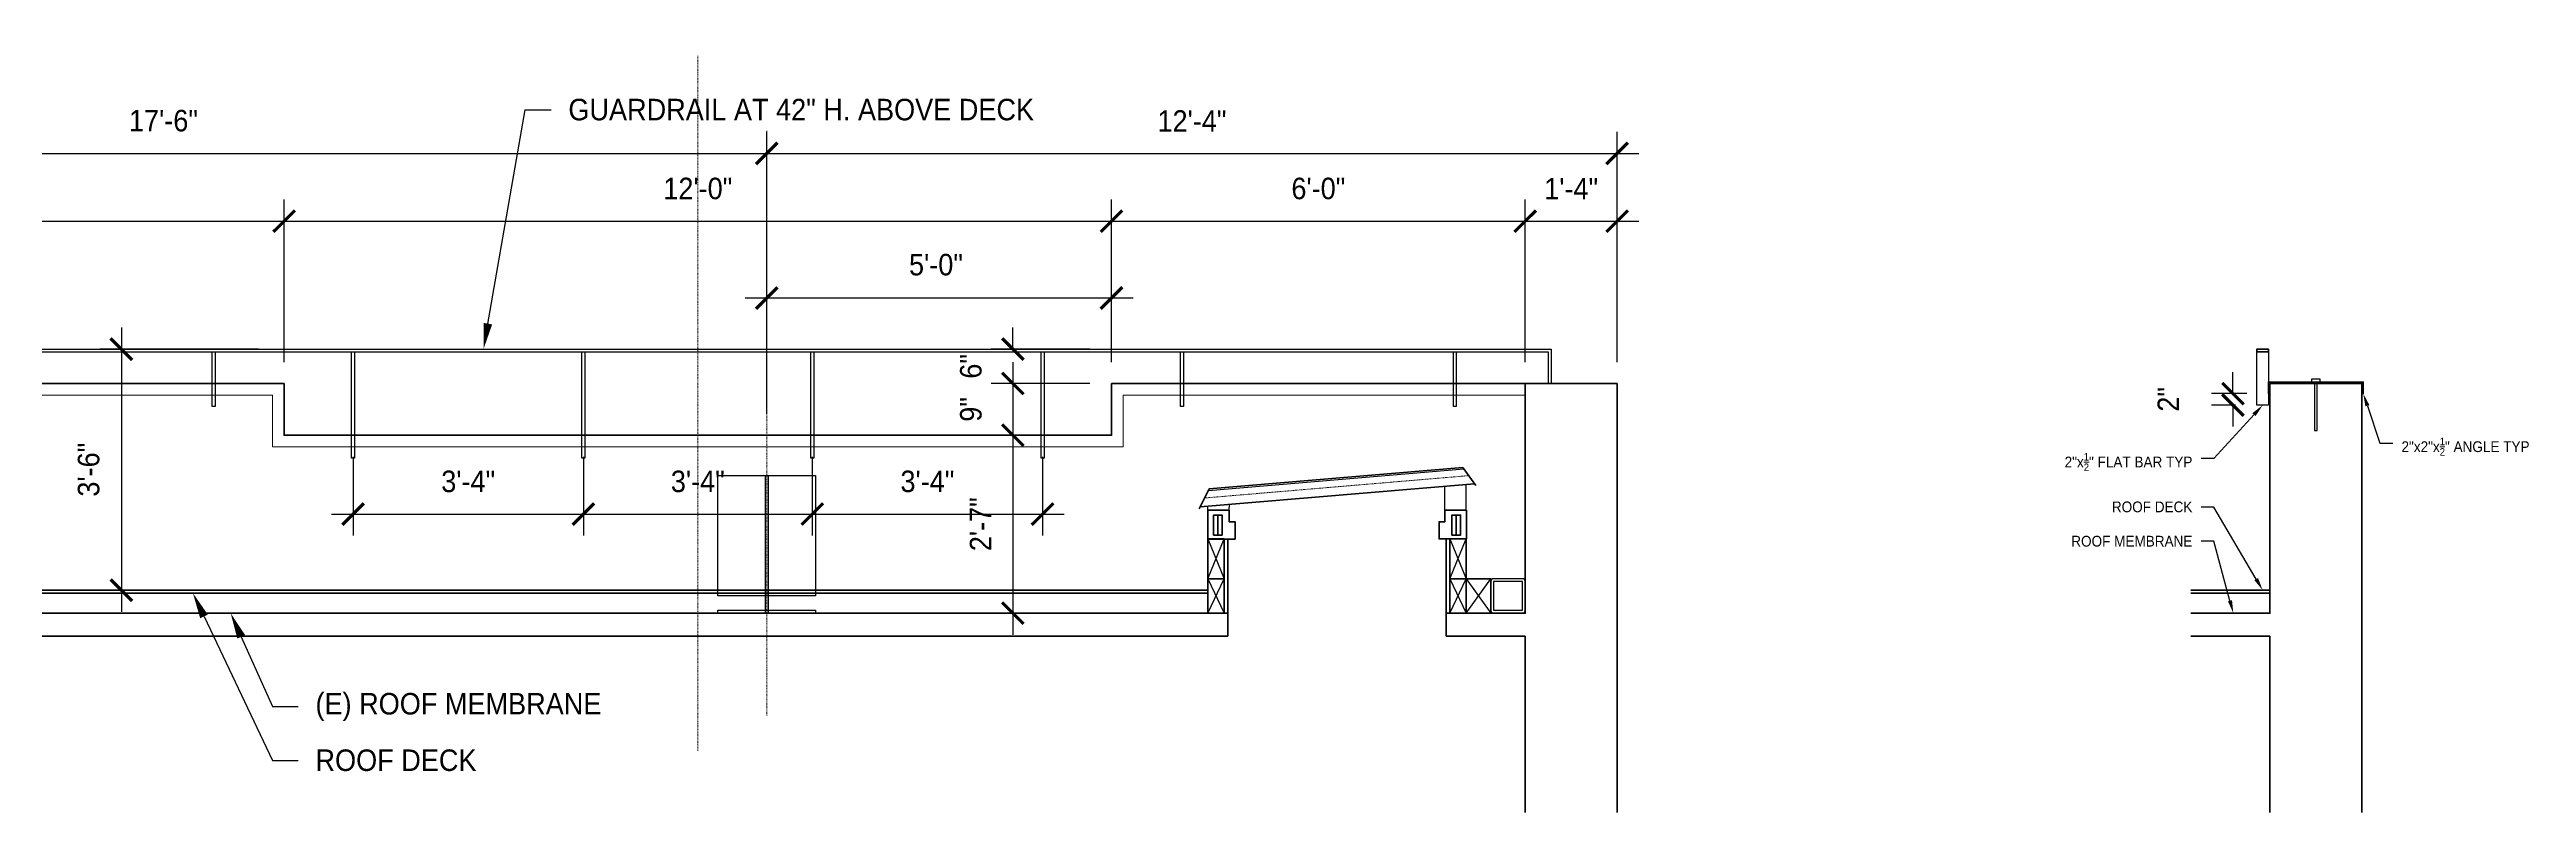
# Model space of a CAD drawing. Header units: inches. Extents: x -5536 to 8590, y -9140 to 228.
# Drawn here: x -272.8 to 158.3, y -5707.2 to -5574.3 of the extents above; entities that cross this region are included whole.
import ezdxf
from ezdxf import colors
from ezdxf.entities.mleader import LeaderData, LeaderLine
from ezdxf.math import Vec2, Vec3

# ---------------------------------------------------------------- set-up
doc = ezdxf.new("R2010")
doc.units = ezdxf.units.IN
doc.header["$LTSCALE"] = 0.125
doc.header["$MEASUREMENT"] = 0
doc.header["$PDMODE"] = 35
doc.header["$PDSIZE"] = -5
doc.linetypes.add('CENTER', pattern=[2, 1.25, -0.25, 0.25, -0.25])
doc.linetypes.add('DASHED', pattern=[0.75, 0.5, -0.25])
doc.layers.get('0').update_dxf_attribs({"linetype": 'CONTINUOUS'})
doc.layers.get('Defpoints').update_dxf_attribs({"linetype": 'CONTINUOUS'})
for name, color, linetype, lineweight in [('A-ELEV-1', 4, 'CONTINUOUS', 35), ('A-ELEV-2', 5, 'CONTINUOUS', 25), ('A-ELEV-BYND', 9, 'DASHED', 9), ('A-ELEV-CUT', 3, 'CONTINUOUS', 50), ('A-NOTE-CL', 8, 'CENTER', 15), ('A-NOTE-DIM', 8, 'CONTINUOUS', 15), ('A-NOTE-REF', 8, 'CONTINUOUS', 15)]:
    doc.layers.add(name, color=color, linetype=linetype, lineweight=lineweight)
doc.styles.add('ANNOT-SM', font='swisse.ttf', dxfattribs={"width": 0.9, "height": 0.078125})
doc.dimstyles.new('DIM-ANNOT', dxfattribs={"dimtxt": 0.078125, "dimasz": 0.078125, "dimexe": 0.078125, "dimexo": 0.078125, "dimgap": 0.078125, "dimtad": 1, "dimzin": 11, "dimdsep": 46, "dimlunit": 4, "dimtxsty": 'ANNOT-SM', "dimblk1": 'ARCHTICK', "dimblk2": 'ARCHTICK', "dimsah": 1, "dimcen": 0, "dimdle": 0.078125, "dimclrd": 8, "dimclre": 8, "dimclrt": 8, "dimadec": 0, "dimazin": 0, "dimtfac": 4, "dimtofl": 0, "dimtmove": 2, "dimatfit": 3, "dimfxl": 1, "dimfrac": 2, "dimtzin": 0, "dimarcsym": 0})

# ---------------------------------------------------------------- blocks, each defined once
blk = doc.blocks.new('_ARCHTICK')
at = {"color": 0, "linetype": 'ByBlock', "const_width": 0.15}
blk.add_lwpolyline([(-0.5, -0.5), (0.5, 0.5)], dxfattribs=at)
blk = doc.blocks.new('*D150')
at = {"layer": 'A-NOTE-DIM', "color": 8, "lineweight": -2, "transparency": 16777216}
for p, q in [((-346, -5628.75), (-346, -5600.46)), ((-232, -5628.75), (-232, -5600.46)), ((-349.75, -5604.21), (-228.25, -5604.21))]:
    blk.add_line(p, q, dxfattribs=at)
at = {"layer": 'Defpoints', "color": 0, "transparency": 16777216}
for p in [(-232, -5604.21), (-346, -5632.5), (-232, -5632.5)]:
    blk.add_point(p, dxfattribs=at)
at = {"layer": 'A-NOTE-DIM', "color": 8, "lineweight": -2, "transparency": 16777216, "xscale": 3.75, "yscale": 3.75, "zscale": 3.75, "rotation": 180}
blk.add_blockref('_ARCHTICK', (-346, -5604.21), dxfattribs=at)
at = {"layer": 'A-NOTE-DIM', "color": 8, "lineweight": -2, "transparency": 16777216, "xscale": 3.75, "yscale": 3.75, "zscale": 3.75}
blk.add_blockref('_ARCHTICK', (-232, -5604.21), dxfattribs=at)
at = {"layer": 'A-NOTE-DIM', "color": 8, "transparency": 16777216, "insert": (-289, -5598.53), "char_height": 3.75, "attachment_point": 5, "style": 'ANNOT-SM'}
blk.add_mtext('9\'-6" ', dxfattribs=at)
blk = doc.blocks.new('*D151')
at = {"layer": 'A-NOTE-DIM', "color": 8, "lineweight": -2, "transparency": 16777216}
for p, q in [((-232, -5628.75), (-232, -5600.46)), ((-88, -5628.75), (-88, -5600.46)), ((-235.75, -5604.21), (-84.25, -5604.21))]:
    blk.add_line(p, q, dxfattribs=at)
at = {"layer": 'Defpoints', "color": 0, "transparency": 16777216}
for p in [(-88, -5604.21), (-232, -5632.5), (-88, -5632.5)]:
    blk.add_point(p, dxfattribs=at)
at = {"layer": 'A-NOTE-DIM', "color": 8, "lineweight": -2, "transparency": 16777216, "xscale": 3.75, "yscale": 3.75, "zscale": 3.75, "rotation": 180}
blk.add_blockref('_ARCHTICK', (-232, -5604.21), dxfattribs=at)
at = {"layer": 'A-NOTE-DIM', "color": 8, "lineweight": -2, "transparency": 16777216, "xscale": 3.75, "yscale": 3.75, "zscale": 3.75}
blk.add_blockref('_ARCHTICK', (-88, -5604.21), dxfattribs=at)
at = {"layer": 'A-NOTE-DIM', "color": 8, "transparency": 16777216, "insert": (-160, -5598.54), "char_height": 3.75, "attachment_point": 5, "style": 'ANNOT-SM'}
blk.add_mtext('12\'-0" ', dxfattribs=at)
blk = doc.blocks.new('*D152')
at = {"layer": 'A-NOTE-DIM', "color": 8, "lineweight": -2, "transparency": 16777216}
for p, q in [((-88, -5628.75), (-88, -5600.46)), ((-16, -5628.75), (-16, -5600.46)), ((-91.75, -5604.21), (-12.25, -5604.21))]:
    blk.add_line(p, q, dxfattribs=at)
at = {"layer": 'Defpoints', "color": 0, "transparency": 16777216}
for p in [(-16, -5604.21), (-88, -5632.5), (-16, -5632.5)]:
    blk.add_point(p, dxfattribs=at)
at = {"layer": 'A-NOTE-DIM', "color": 8, "lineweight": -2, "transparency": 16777216, "xscale": 3.75, "yscale": 3.75, "zscale": 3.75, "rotation": 180}
blk.add_blockref('_ARCHTICK', (-88, -5604.21), dxfattribs=at)
at = {"layer": 'A-NOTE-DIM', "color": 8, "lineweight": -2, "transparency": 16777216, "xscale": 3.75, "yscale": 3.75, "zscale": 3.75}
blk.add_blockref('_ARCHTICK', (-16, -5604.21), dxfattribs=at)
at = {"layer": 'A-NOTE-DIM', "color": 8, "transparency": 16777216, "insert": (-52, -5598.54), "char_height": 3.75, "attachment_point": 5, "style": 'ANNOT-SM'}
blk.add_mtext('6\'-0" ', dxfattribs=at)
blk = doc.blocks.new('*D153')
at = {"layer": 'A-NOTE-DIM', "color": 8, "lineweight": -2, "transparency": 16777216}
for p, q in [((-16, -5628.75), (-16, -5600.46)), ((0, -5628.75), (0, -5600.46)), ((-19.75, -5604.21), (3.75, -5604.21))]:
    blk.add_line(p, q, dxfattribs=at)
at = {"layer": 'Defpoints', "color": 0, "transparency": 16777216}
for p in [(0, -5604.21), (-16, -5632.5), (0, -5632.5)]:
    blk.add_point(p, dxfattribs=at)
at = {"layer": 'A-NOTE-DIM', "color": 8, "lineweight": -2, "transparency": 16777216, "xscale": 3.75, "yscale": 3.75, "zscale": 3.75, "rotation": 180}
blk.add_blockref('_ARCHTICK', (-16, -5604.21), dxfattribs=at)
at = {"layer": 'A-NOTE-DIM', "color": 8, "lineweight": -2, "transparency": 16777216, "xscale": 3.75, "yscale": 3.75, "zscale": 3.75}
blk.add_blockref('_ARCHTICK', (0, -5604.21), dxfattribs=at)
at = {"layer": 'A-NOTE-DIM', "color": 8, "transparency": 16777216, "insert": (-8, -5598.55), "char_height": 3.75, "attachment_point": 5, "style": 'ANNOT-SM'}
blk.add_mtext('1\'-4" ', dxfattribs=at)
blk = doc.blocks.new('new brace')
at = {"layer": 'A-ELEV-2'}
for points in [[(8.5, 3), (-8.5, 3), (-8.5, 24), (8.5, 24)], [(-0.25, 24), (0.25, 24), (0.25, 0), (-0.25, 0)], [(-8.5, 0), (-8.5, 0.5), (8.5, 0.5), (8.5, 0)]]:
    blk.add_lwpolyline(points, close=True, dxfattribs=at)
at = {"layer": 'A-NOTE-CL'}
blk.add_line((0, 84.05), (0, -17.81), dxfattribs=at)
blk = doc.blocks.new('*D155')
at = {"layer": 'A-NOTE-DIM', "color": 8, "lineweight": -2, "transparency": 16777216}
for p, q in [((-148, -5637.75), (-148, -5613.85)), ((-88, -5628.75), (-88, -5613.85)), ((-84.25, -5617.6), (-151.75, -5617.6))]:
    blk.add_line(p, q, dxfattribs=at)
at = {"layer": 'Defpoints', "color": 0, "transparency": 16777216}
for p in [(-148, -5617.6), (-88, -5632.5), (-148, -5641.5)]:
    blk.add_point(p, dxfattribs=at)
at = {"layer": 'A-NOTE-DIM', "color": 8, "lineweight": -2, "transparency": 16777216, "xscale": 3.75, "yscale": 3.75, "zscale": 3.75, "rotation": 180}
blk.add_blockref('_ARCHTICK', (-148, -5617.6), dxfattribs=at)
at = {"layer": 'A-NOTE-DIM', "color": 8, "lineweight": -2, "transparency": 16777216, "xscale": 3.75, "yscale": 3.75, "zscale": 3.75}
blk.add_blockref('_ARCHTICK', (-88, -5617.6), dxfattribs=at)
at = {"layer": 'A-NOTE-DIM', "color": 8, "transparency": 16777216, "insert": (-118.55, -5611.81), "char_height": 3.75, "attachment_point": 5, "style": 'ANNOT-SM'}
blk.add_mtext('5\'-0" ', dxfattribs=at)
blk = doc.blocks.new('*D158')
at = {"layer": 'A-NOTE-DIM', "color": 8, "lineweight": -2, "transparency": 16777216}
for p, q in [((-358, -5613.85), (-358, -5588.65)), ((-148, -5613.85), (-148, -5588.65)), ((-361.75, -5592.4), (-144.25, -5592.4))]:
    blk.add_line(p, q, dxfattribs=at)
at = {"layer": 'Defpoints', "color": 0, "transparency": 16777216}
for p in [(-148, -5592.4), (-358, -5617.6), (-148, -5617.6)]:
    blk.add_point(p, dxfattribs=at)
at = {"layer": 'A-NOTE-DIM', "color": 8, "lineweight": -2, "transparency": 16777216, "xscale": 3.75, "yscale": 3.75, "zscale": 3.75, "rotation": 180}
blk.add_blockref('_ARCHTICK', (-358, -5592.4), dxfattribs=at)
at = {"layer": 'A-NOTE-DIM', "color": 8, "lineweight": -2, "transparency": 16777216, "xscale": 3.75, "yscale": 3.75, "zscale": 3.75}
blk.add_blockref('_ARCHTICK', (-148, -5592.4), dxfattribs=at)
at = {"layer": 'A-NOTE-DIM', "color": 8, "transparency": 16777216, "insert": (-253, -5586.72), "char_height": 3.75, "attachment_point": 5, "style": 'ANNOT-SM'}
blk.add_mtext('17\'-6" ', dxfattribs=at)
blk = doc.blocks.new('*D159')
at = {"layer": 'A-NOTE-DIM', "color": 8, "lineweight": -2, "transparency": 16777216}
for p, q in [((-148, -5613.85), (-148, -5588.65)), ((0, -5613.85), (0, -5588.65)), ((-151.75, -5592.4), (3.75, -5592.4))]:
    blk.add_line(p, q, dxfattribs=at)
at = {"layer": 'Defpoints', "color": 0, "transparency": 16777216}
for p in [(0, -5592.4), (-148, -5617.6), (0, -5617.6)]:
    blk.add_point(p, dxfattribs=at)
at = {"layer": 'A-NOTE-DIM', "color": 8, "lineweight": -2, "transparency": 16777216, "xscale": 3.75, "yscale": 3.75, "zscale": 3.75, "rotation": 180}
blk.add_blockref('_ARCHTICK', (-148, -5592.4), dxfattribs=at)
at = {"layer": 'A-NOTE-DIM', "color": 8, "lineweight": -2, "transparency": 16777216, "xscale": 3.75, "yscale": 3.75, "zscale": 3.75}
blk.add_blockref('_ARCHTICK', (0, -5592.4), dxfattribs=at)
at = {"layer": 'A-NOTE-DIM', "color": 8, "transparency": 16777216, "insert": (-74, -5586.77), "char_height": 3.75, "attachment_point": 5, "style": 'ANNOT-SM'}
blk.add_mtext('12\'-4" ', dxfattribs=at)
blk = doc.blocks.new('*D160')
at = {"layer": 'A-NOTE-DIM', "color": 8, "lineweight": -2, "transparency": 16777216}
for p, q in [((-105.17, -5626.5), (-105.17, -5622.75)), ((-91.75, -5626.5), (-108.92, -5626.5)), ((-91.75, -5632.5), (-108.92, -5632.5)), ((-105.17, -5632.5), (-105.17, -5636.25))]:
    blk.add_line(p, q, dxfattribs=at)
at = {"layer": 'Defpoints', "color": 0, "transparency": 16777216}
for p in [(-105.17, -5626.5), (-88, -5626.5), (-88, -5632.5)]:
    blk.add_point(p, dxfattribs=at)
at = {"layer": 'A-NOTE-DIM', "color": 8, "lineweight": -2, "transparency": 16777216, "xscale": 3.75, "yscale": 3.75, "zscale": 3.75}
for p, rotation in [((-105.17, -5626.5), 270), ((-105.17, -5632.5), 90)]:
    blk.add_blockref('_ARCHTICK', p, dxfattribs=dict(at, rotation=rotation))
at = {"layer": 'A-NOTE-DIM', "color": 8, "transparency": 16777216, "insert": (-112.47, -5629.5), "char_height": 3.75, "attachment_point": 5, "rotation": 90, "style": 'ANNOT-SM'}
blk.add_mtext('6" ', dxfattribs=at)
blk = doc.blocks.new('*D161')
at = {"layer": 'A-NOTE-DIM', "color": 8, "lineweight": -2, "transparency": 16777216}
for p, q in [((-105.17, -5628.75), (-105.17, -5645.25)), ((-91.75, -5632.5), (-108.92, -5632.5)), ((-91.75, -5641.5), (-108.92, -5641.5))]:
    blk.add_line(p, q, dxfattribs=at)
at = {"layer": 'Defpoints', "color": 0, "transparency": 16777216}
for p in [(-88, -5632.5), (-105.17, -5641.5), (-88, -5641.5)]:
    blk.add_point(p, dxfattribs=at)
at = {"layer": 'A-NOTE-DIM', "color": 8, "lineweight": -2, "transparency": 16777216, "xscale": 3.75, "yscale": 3.75, "zscale": 3.75}
for p, rotation in [((-105.17, -5632.5), 90), ((-105.17, -5641.5), 270)]:
    blk.add_blockref('_ARCHTICK', p, dxfattribs=dict(at, rotation=rotation))
at = {"layer": 'A-NOTE-DIM', "color": 8, "transparency": 16777216, "insert": (-112.47, -5637), "char_height": 3.75, "attachment_point": 5, "rotation": 90, "style": 'ANNOT-SM'}
blk.add_mtext('9" ', dxfattribs=at)
blk = doc.blocks.new('*D162')
at = {"layer": 'A-NOTE-DIM', "color": 8, "lineweight": -2, "transparency": 16777216}
for p, q in [((-105.17, -5637.75), (-105.17, -5676.25)), ((-91.75, -5641.5), (-108.92, -5641.5)), ((-91.75, -5672.5), (-108.92, -5672.5))]:
    blk.add_line(p, q, dxfattribs=at)
at = {"layer": 'Defpoints', "color": 0, "transparency": 16777216}
for p in [(-88, -5641.5), (-105.17, -5672.5), (-88, -5672.5)]:
    blk.add_point(p, dxfattribs=at)
at = {"layer": 'A-NOTE-DIM', "color": 8, "lineweight": -2, "transparency": 16777216, "xscale": 3.75, "yscale": 3.75, "zscale": 3.75}
for p, rotation in [((-105.17, -5641.5), 90), ((-105.17, -5672.5), 270)]:
    blk.add_blockref('_ARCHTICK', p, dxfattribs=dict(at, rotation=rotation))
at = {"layer": 'A-NOTE-DIM', "color": 8, "transparency": 16777216, "insert": (-110.79, -5657), "char_height": 3.75, "attachment_point": 5, "rotation": 90, "style": 'ANNOT-SM'}
blk.add_mtext('2\'-7" ', dxfattribs=at)
blk = doc.blocks.new('*D163')
at = {"layer": 'A-NOTE-DIM', "color": 8, "lineweight": -2, "transparency": 16777216}
for p, q in [((-260.33, -5622.75), (-260.33, -5672.25)), ((-236.49, -5626.5), (-264.08, -5626.5)), ((-236.49, -5668.5), (-264.08, -5668.5))]:
    blk.add_line(p, q, dxfattribs=at)
at = {"layer": 'Defpoints', "color": 0, "transparency": 16777216}
for p in [(-232.74, -5626.5), (-260.33, -5668.5), (-232.74, -5668.5)]:
    blk.add_point(p, dxfattribs=at)
at = {"layer": 'A-NOTE-DIM', "color": 8, "lineweight": -2, "transparency": 16777216, "xscale": 3.75, "yscale": 3.75, "zscale": 3.75}
for p, rotation in [((-260.33, -5626.5), 90), ((-260.33, -5668.5), 270)]:
    blk.add_blockref('_ARCHTICK', p, dxfattribs=dict(at, rotation=rotation))
at = {"layer": 'A-NOTE-DIM', "color": 8, "transparency": 16777216, "insert": (-266.01, -5647.5), "char_height": 3.75, "attachment_point": 5, "rotation": 90, "style": 'ANNOT-SM'}
blk.add_mtext('3\'-6" ', dxfattribs=at)
blk = doc.blocks.new('*D171')
at = {"layer": 'A-NOTE-DIM', "color": 8, "lineweight": -2, "transparency": 16777216}
for p, q in [((-220, -5645.25), (-220, -5658.98)), ((-179.92, -5645.25), (-179.92, -5658.98)), ((-223.75, -5655.23), (-176.17, -5655.23))]:
    blk.add_line(p, q, dxfattribs=at)
at = {"layer": 'Defpoints', "color": 0, "transparency": 16777216}
for p in [(-220, -5641.5), (-179.92, -5641.5), (-179.92, -5655.23)]:
    blk.add_point(p, dxfattribs=at)
at = {"layer": 'A-NOTE-DIM', "color": 8, "lineweight": -2, "transparency": 16777216, "xscale": 3.75, "yscale": 3.75, "zscale": 3.75, "rotation": 180}
blk.add_blockref('_ARCHTICK', (-220, -5655.23), dxfattribs=at)
at = {"layer": 'A-NOTE-DIM', "color": 8, "lineweight": -2, "transparency": 16777216, "xscale": 3.75, "yscale": 3.75, "zscale": 3.75}
blk.add_blockref('_ARCHTICK', (-179.92, -5655.23), dxfattribs=at)
at = {"layer": 'A-NOTE-DIM', "color": 8, "transparency": 16777216, "insert": (-199.96, -5649.56), "char_height": 3.75, "attachment_point": 5, "style": 'ANNOT-SM'}
blk.add_mtext('3\'-4" ', dxfattribs=at)
blk = doc.blocks.new('*D172')
at = {"layer": 'A-NOTE-DIM', "color": 8, "lineweight": -2, "transparency": 16777216}
for p, q in [((-179.92, -5645.25), (-179.92, -5658.98)), ((-140.08, -5645.25), (-140.08, -5658.98)), ((-183.67, -5655.23), (-136.33, -5655.23))]:
    blk.add_line(p, q, dxfattribs=at)
at = {"layer": 'Defpoints', "color": 0, "transparency": 16777216}
for p in [(-179.92, -5641.5), (-140.08, -5641.5), (-140.08, -5655.23)]:
    blk.add_point(p, dxfattribs=at)
at = {"layer": 'A-NOTE-DIM', "color": 8, "lineweight": -2, "transparency": 16777216, "xscale": 3.75, "yscale": 3.75, "zscale": 3.75, "rotation": 180}
blk.add_blockref('_ARCHTICK', (-179.92, -5655.23), dxfattribs=at)
at = {"layer": 'A-NOTE-DIM', "color": 8, "lineweight": -2, "transparency": 16777216, "xscale": 3.75, "yscale": 3.75, "zscale": 3.75}
blk.add_blockref('_ARCHTICK', (-140.08, -5655.23), dxfattribs=at)
at = {"layer": 'A-NOTE-DIM', "color": 8, "transparency": 16777216, "insert": (-160, -5649.56), "char_height": 3.75, "attachment_point": 5, "style": 'ANNOT-SM'}
blk.add_mtext('3\'-4" ', dxfattribs=at)
blk = doc.blocks.new('*D173')
at = {"layer": 'A-NOTE-DIM', "color": 8, "lineweight": -2, "transparency": 16777216}
for p, q in [((-140.08, -5645.25), (-140.08, -5658.98)), ((-100, -5645.25), (-100, -5658.98)), ((-143.83, -5655.23), (-96.25, -5655.23))]:
    blk.add_line(p, q, dxfattribs=at)
at = {"layer": 'Defpoints', "color": 0, "transparency": 16777216}
for p in [(-140.08, -5641.5), (-100, -5641.5), (-100, -5655.23)]:
    blk.add_point(p, dxfattribs=at)
at = {"layer": 'A-NOTE-DIM', "color": 8, "lineweight": -2, "transparency": 16777216, "xscale": 3.75, "yscale": 3.75, "zscale": 3.75, "rotation": 180}
blk.add_blockref('_ARCHTICK', (-140.08, -5655.23), dxfattribs=at)
at = {"layer": 'A-NOTE-DIM', "color": 8, "lineweight": -2, "transparency": 16777216, "xscale": 3.75, "yscale": 3.75, "zscale": 3.75}
blk.add_blockref('_ARCHTICK', (-100, -5655.23), dxfattribs=at)
at = {"layer": 'A-NOTE-DIM', "color": 8, "transparency": 16777216, "insert": (-120.04, -5649.56), "char_height": 3.75, "attachment_point": 5, "style": 'ANNOT-SM'}
blk.add_mtext('3\'-4" ', dxfattribs=at)
blk = doc.blocks.new('skylight roller wall')
at = {"layer": 'A-ELEV-1'}
blk.add_line((-2.62, 15.67), (-2.62, 12.17), dxfattribs=at)
blk.add_lwpolyline([(-1.87, 12.17), (-3.37, 12.17), (-3.37, 15.67), (-1.87, 15.67)], close=True, dxfattribs=at)
at = {"layer": 'A-ELEV-CUT'}
blk.add_lwpolyline([(-4.38, 11.5), (0.37, 11.5), (0.37, 14.5), (-0.63, 14.5), (-0.63, 16.5), (-4.38, 16.5)], close=True, dxfattribs=at)
blk = doc.blocks.new('SMALL SKYLIGHT 02')
at = {"layer": 'A-ELEV-1'}
for p, q in [((6, 4.07), (8.05, 7.31)), ((6.18, 4.35), (54.1, 3.33)), ((8.05, 7.31), (52.36, 6.37)), ((54.26, 3.04), (52.36, 6.37))]:
    blk.add_line(p, q, dxfattribs=at)
at = {"layer": 'A-ELEV-2'}
for p, q in [((7.43, 3.64), (7.5, 4.32)), ((7.9, 7.06), (52.5, 6.12)), ((11.16, 3.24), (11.27, 4.24)), ((48.45, -0.71), (48.89, 3.44)), ((52.18, -1.11), (52.65, 3.36))]:
    blk.add_line(p, q, dxfattribs=at)
at = {"layer": 'A-ELEV-BYND'}
blk.add_line((7.12, 5.83), (53.23, 4.85), dxfattribs=at)
at = {"rotation": 353.9423042054772}
blk.add_blockref('skylight roller wall', (10.04, -13.23), dxfattribs=at)
at = {"xscale": -1, "rotation": 353.9423042054772}
blk.add_blockref('skylight roller wall', (46.09, -17.05), dxfattribs=at)
blk = doc.blocks.new('tube steel')
at = {"layer": 'A-ELEV-2'}
blk.add_lwpolyline([(-2.5, 0), (2.5, 0, 0.414214), (3, 0.5), (3, 5.5, 0.414214), (2.5, 6), (-2.5, 6, 0.414214), (-3, 5.5), (-3, 0.5, 0.414214)], format="xyb", close=True, dxfattribs=at)
blk.add_lwpolyline([(-2.5, 0.5), (2.5, 0.5), (2.5, 5.5), (-2.5, 5.5)], close=True, dxfattribs=at)
blk = doc.blocks.new('*D178')
at = {"layer": 'A-NOTE-DIM', "color": 8, "lineweight": -2}
for p, q in [((109.61, -5634.25), (103.43, -5634.25)), ((107.18, -5634.25), (107.18, -5630.5)), ((107.61, -5636.25), (103.43, -5636.25)), ((107.18, -5636.25), (107.18, -5640))]:
    blk.add_line(p, q, dxfattribs=at)
at = {"layer": 'Defpoints', "color": 0}
for p in [(113.36, -5634.25), (107.18, -5636.25), (111.36, -5636.25)]:
    blk.add_point(p, dxfattribs=at)
at = {"layer": 'A-NOTE-DIM', "color": 8, "lineweight": -2, "xscale": 3.75, "yscale": 3.75, "zscale": 3.75}
for p, rotation in [((107.18, -5634.25), 270), ((107.18, -5636.25), 90)]:
    blk.add_blockref('_ARCHTICK', p, dxfattribs=dict(at, rotation=rotation))
at = {"layer": 'A-NOTE-DIM', "color": 8, "insert": (95.93, -5635.25), "char_height": 3.75, "attachment_point": 5, "rotation": 90, "style": 'ANNOT-SM'}
blk.add_mtext('2" ', dxfattribs=at)

msp = doc.modelspace()

# ---------------------------------------------------------------- linework, layer by layer
at = {"layer": 'A-ELEV-1'}
for p, q in [((-67.75, -5672.5), (-67.75, -5659.57508)), ((-29.75, -5672.5), (-29.75, -5659.57508))]:
    msp.add_line(p, q, dxfattribs=at)
msp.add_lwpolyline([(-16, -5632.5), (-88, -5632.5), (-88, -5641.5), (-232, -5641.5), (-232, -5632.5), (-346, -5632.5), (-346, -5641.5), (-514, -5641.5), (-514, -5632.5), (-597.0706, -5632.5), (-597.0706, -5641.5), (-706.8208, -5641.5), (-706.8208, -5632.5), (-816.1957, -5632.5)], dxfattribs=at)
for points in [[(-68.375, -5666.5), (-71.25, -5666.5), (-71.25, -5659.57508), (-68.375, -5659.57508)], [(-26.25, -5666.5), (-29.125, -5666.5), (-29.125, -5659.57508), (-26.25, -5659.57508)], [(-68.375, -5672.5), (-71.25, -5672.5), (-71.25, -5666.5), (-68.375, -5666.5)], [(-26.25, -5672.5), (-29.125, -5672.5), (-29.125, -5666.5), (-26.25, -5666.5)], [(-22, -5672.5), (-26.25, -5672.5), (-26.25, -5666.5), (-22, -5666.5)]]:
    msp.add_lwpolyline(points, close=True, dxfattribs=at)
at = {"layer": 'A-ELEV-2'}
for p, q in [((127.85698, -5632.25), (115.35698, -5632.25)), ((-71.25, -5666.5), (-68.375, -5659.57508)), ((-71.25, -5659.57508), (-68.375, -5666.5)), ((-29.125, -5666.5), (-26.25, -5659.57508)), ((-29.125, -5659.57508), (-26.25, -5666.5)), ((-26.25, -5659.57508), (-26.25, -5672.5)), ((-71.25, -5666.5), (-68.375, -5672.5)), ((-71.25, -5672.5), (-68.375, -5666.5)), ((-29.125, -5666.5), (-26.25, -5672.5)), ((-29.125, -5672.5), (-26.25, -5666.5)), ((-26.25, -5666.5), (-22, -5672.5)), ((-26.25, -5672.5), (-22, -5666.5))]:
    msp.add_line(p, q, dxfattribs=at)
for points in [[(-526.5, -5636.5), (-526.5, -5626.5), (-11.5, -5626.5), (-11.5, -5632.5)], [(-526, -5636.5), (-526, -5627), (-12, -5627), (-12, -5632.5)], [(121.85698, -5640.65881), (121.85698, -5632.25), (121.35698, -5632.25), (121.35698, -5640.65881), (121.85698, -5640.65881)]]:
    msp.add_lwpolyline(points, dxfattribs=at)
for points in [[(-244, -5636.5), (-244.5, -5636.5), (-244.5, -5627), (-244, -5627)], [(-219.75, -5645.5), (-220.25, -5645.5), (-220.25, -5627), (-219.75, -5627)], [(-179.66667, -5645.5), (-180.16667, -5645.5), (-180.16667, -5627), (-179.66667, -5627)], [(-139.83333, -5645.5), (-140.33333, -5645.5), (-140.33333, -5627), (-139.83333, -5627)], [(-99.75, -5645.5), (-100.25, -5645.5), (-100.25, -5627), (-99.75, -5627)], [(-75.5, -5636.5), (-76, -5636.5), (-76, -5627), (-75.5, -5627)], [(-28, -5636.5), (-28.5, -5636.5), (-28.5, -5627), (-28, -5627)], [(113.35698, -5636.25), (111.35698, -5636.25), (111.35698, -5626.5), (113.35698, -5626.5)], [(122.35698, -5632.25), (122.35698, -5631.75826), (120.85698, -5631.75826), (120.85698, -5632.25)]]:
    msp.add_lwpolyline(points, close=True, dxfattribs=at)
at = {"layer": 'A-ELEV-CUT'}
for p, q in [((-28.125, -5659.57508), (-26.625, -5659.57508)), ((-71.25, -5668.5), (-494.7502, -5668.5)), ((113.60698, -5668.5), (99.85698, -5668.5)), ((-71.25, -5669), (-494.7502, -5669)), ((-67.75, -5672.5), (-67.75, -5676.5)), ((-29.75, -5672.5), (-29.75, -5676.5)), ((113.60698, -5669), (99.85698, -5669)), ((-67.75, -5676.5), (-816.1957, -5676.5)), ((-16, -5676.5), (-29.75, -5676.5)), ((-16, -5676.5), (-16, -5707.21866)), ((113.60698, -5676.5), (99.85698, -5676.5)), ((113.60698, -5676.5), (113.60698, -5707.21866))]:
    msp.add_line(p, q, dxfattribs=at)
msp.add_lwpolyline([(113.35698, -5627), (111.35698, -5627), (111.35698, -5626.5), (113.35698, -5626.5)], close=True, dxfattribs=at)
for points in [[(-67.75, -5672.5), (-816.1957, -5672.5), (-816.1957, -5632.5), (-835.1959, -5632.5), (-835.1959, -5707.21866)], [(0, -5707.21866), (0, -5632.5), (-16, -5632.5), (-16, -5672.5), (-29.75, -5672.5)], [(129.60698, -5707.21866), (129.60698, -5632.5), (113.60698, -5632.5), (113.60698, -5672.5), (99.85698, -5672.5)], [(115.35698, -5632.25), (115.35698, -5632.5), (113.60698, -5632.5), (113.60698, -5634.25), (113.35698, -5634.25), (113.35698, -5632.25), (115.35698, -5632.25)], [(127.85698, -5632.25), (127.85698, -5632.5), (129.60698, -5632.5), (129.60698, -5634.25), (129.85698, -5634.25), (129.85698, -5632.25), (127.85698, -5632.25)]]:
    msp.add_lwpolyline(points, dxfattribs=at)
at = {"layer": 'A-NOTE-CL'}
msp.add_line((-160, -5696.46015), (-160, -5575.31459), dxfattribs=at)
at = {"layer": 'A-NOTE-DIM'}
msp.add_lwpolyline([(-16, -5634.5), (-86, -5634.5), (-86, -5643.5), (-234, -5643.5), (-234, -5634.5), (-344, -5634.5), (-344, -5643.5), (-516, -5643.5), (-516, -5634.5), (-595.0706, -5634.5), (-595.0706, -5643.5), (-708.8208, -5643.5), (-708.8208, -5634.5), (-816.1957, -5634.5)], dxfattribs=at)

# ---------------------------------------------------------------- block references
msp.add_blockref('tube steel', (-19, -5672.5))
at = {"layer": 'A-ELEV-CUT', "rotation": 6.057695794522825}
msp.add_blockref('SMALL SKYLIGHT 02', (-78.25552, -5658.97954), dxfattribs=at)
at = {"layer": 'A-NOTE-DIM'}
msp.add_blockref('new brace', (-148, -5672.5), dxfattribs=at)

# ---------------------------------------------------------------- dimensions: what is measured, and where the dimension line sits
for base, p1, p2, override, picture, middle in [((-148, -5592.39902), (-358, -5617.60336), (-148, -5617.60336), {"dimpost": ' '}, '*D158', (-253, -5586.72204)), ((0, -5592.39902), (-148, -5617.60336), (0, -5617.60336), {"dimpost": ' '}, '*D159', (-74, -5586.77402)), ((-232, -5604.21438), (-346, -5632.5), (-232, -5632.5), {"dimpost": ' '}, '*D150', (-289, -5598.53487)), ((-88, -5604.21438), (-232, -5632.5), (-88, -5632.5), {"dimpost": ' '}, '*D151', (-160, -5598.53994)), ((-16, -5604.21438), (-88, -5632.5), (-16, -5632.5), {"dimpost": ' '}, '*D152', (-52, -5598.5374)), ((-179.91667, -5655.2304), (-220, -5641.5), (-179.91667, -5641.5), {"dimpost": ' '}, '*D171', (-199.95833, -5649.55595)), ((-140.08333, -5655.2304), (-179.91667, -5641.5), (-140.08333, -5641.5), {"dimdec": 0, "dimpost": ' '}, '*D172', (-160, -5649.55595)), ((-100, -5655.2304), (-140.08333, -5641.5), (-100, -5641.5), {"dimpost": ' '}, '*D173', (-120.04167, -5649.55595))]:
    dim = msp.add_linear_dim(base=base, p1=p1, p2=p2, dimstyle='DIM-ANNOT', override=override, dxfattribs=at)
    dim.commit()
    dim.dimension.update_dxf_attribs({"geometry": picture, "text_midpoint": middle})
for base, p1, p2, picture, middle in [((0, -5604.21438), (-16, -5632.5), (0, -5632.5), '*D153', (-8, -5598.55479)), ((-148, -5617.60336), (-88, -5632.5), (-148, -5641.5), '*D155', (-118.55394, -5611.81396))]:
    dim = msp.add_linear_dim(base=base, p1=p1, p2=p2, dimstyle='DIM-ANNOT', override={"dimpost": ' '}, dxfattribs=at)
    dim.commit()
    dim.dimension.update_dxf_attribs({"geometry": picture, "text_midpoint": middle, "dimtype": 160})
for base, p1, p2, picture, middle in [((-260.33414, -5668.5), (-232.7356, -5626.5), (-232.7356, -5668.5), '*D163', (-266.01112, -5647.5)), ((107.17719, -5636.25), (113.35698, -5634.25), (111.35698, -5636.25), '*D178', (95.92719, -5635.25)), ((-105.16915, -5672.5), (-88, -5641.5), (-88, -5672.5), '*D162', (-110.79415, -5657))]:
    dim = msp.add_linear_dim(base=base, p1=p1, p2=p2, angle=90, dimstyle='DIM-ANNOT', override={"dimpost": ' '}, dxfattribs=at)
    dim.commit()
    dim.dimension.update_dxf_attribs({"geometry": picture, "text_midpoint": middle})
for base, p2, picture, middle in [((-105.16915, -5626.5), (-88, -5626.5), '*D160', (-112.47113, -5629.5)), ((-105.16915, -5641.5), (-88, -5641.5), '*D161', (-112.47113, -5637))]:
    dim = msp.add_linear_dim(base=base, p1=(-88, -5632.5), p2=p2, angle=90, dimstyle='DIM-ANNOT', override={"dimpost": ' '}, dxfattribs=at)
    dim.commit()
    dim.dimension.update_dxf_attribs({"geometry": picture, "text_midpoint": middle, "dimtype": 160})

# ---------------------------------------------------------------- leaders
ml = msp.add_multileader_mtext('Standard', dxfattribs=at)
ml.set_content('\\A1;2"x2"x{\\H0.7x;\\S1/2;}" ANGLE TYP', color=(64, 64, 64), style='ANNOT-SM')
ml.set_leader_properties()
ml.build(insert=Vec2(0, 0))
ml.multileader.update_dxf_attribs({"dogleg_length": 0.09375, "arrow_head_size": 2.25, "scale": 24})
ctx = ml.context
ctx.base_point, ctx.scale, ctx.char_height, ctx.arrow_head_size, ctx.landing_gap_size, ctx.plane_origin = Vec3(135.00834, -5642.88083), 24, 1.875, 2.25, 1.5, Vec3(112.35698, -5650.1809)
notes = []
notes.append((ctx, [(1, (1, 1, 0), (132.75834, -5642.88083), (1, 0), 2.25, [(0, [(129.85698, -5634.25)], 0, [])])]))
ctx.mtext.insert, ctx.mtext.width, ctx.mtext.flow_direction = Vec3(136.50834, -5641.91861), 18.5702682, 5
ml = msp.add_multileader_mtext('Standard', dxfattribs=at)
ml.set_content('\\A1;2"x{\\H0.7x;\\S1/2;}" FLAT BAR TYP', color=(64, 64, 64), style='ANNOT-SM')
ml.set_leader_properties()
ml.build(insert=Vec2(0, 0))
ml.multileader.update_dxf_attribs({"dogleg_length": 0.09375, "arrow_head_size": 2.25, "scale": 24})
ctx = ml.context
ctx.base_point, ctx.scale, ctx.char_height, ctx.arrow_head_size, ctx.landing_gap_size, ctx.plane_origin = Vec3(86.28297, -5645.52735), 24, 1.875, 2.25, 1.5, Vec3(112.35698, -5626.5)
ctx.text_align_type = 2
notes.append((ctx, [(0, (1, 1, 0), (103.86883, -5645.52735), (-1, 0), 2.25, [(0, [(112.35698, -5636.25)], 0, [])])]))
ctx.mtext.insert, ctx.mtext.width, ctx.mtext.alignment, ctx.mtext.flow_direction = Vec3(100.11883, -5644.58922), 16.8840161, 3, 5
ml = msp.add_multileader_mtext('Standard', dxfattribs=at)
ml.set_content('\\A1;ROOF DECK', color=256, style='ANNOT-SM')
ml.set_leader_properties()
ml.build(insert=Vec2(0, 0))
ml.multileader.update_dxf_attribs({"dogleg_length": 0.09375, "arrow_head_size": 2.25, "scale": 24})
ctx = ml.context
ctx.base_point, ctx.scale, ctx.char_height, ctx.arrow_head_size, ctx.landing_gap_size, ctx.plane_origin = Vec3(83.23737, -5654.00721), 24, 1.875, 2.25, 1.5, Vec3(112.35698, -5661.17151)
ctx.text_align_type = 2
notes.append((ctx, [(0, (1, 1, 0), (103.86883, -5654.00721), (-1, 0), 2.25, [(0, [(112.35698, -5668.5)], 0, [])])]))
ctx.mtext.insert, ctx.mtext.width, ctx.mtext.alignment, ctx.mtext.flow_direction = Vec3(100.11883, -5653.04499), 16.8840161, 3, 5
ml = msp.add_multileader_mtext('Standard', dxfattribs=at)
ml.set_content('\\A1;ROOF MEMBRANE', color=256, style='ANNOT-SM')
ml.set_leader_properties()
ml.build(insert=Vec2(0, 0))
ml.multileader.update_dxf_attribs({"dogleg_length": 0.09375, "arrow_head_size": 2.25, "scale": 24})
ctx = ml.context
ctx.base_point, ctx.scale, ctx.char_height, ctx.arrow_head_size, ctx.landing_gap_size, ctx.plane_origin = Vec3(83.29442, -5659.95978), 24, 1.875, 2.25, 1.5, Vec3(112.35698, -5667.12408)
ctx.text_align_type = 2
notes.append((ctx, [(0, (1, 1, 0), (103.86883, -5659.95978), (-1, 0), 2.25, [(0, [(107.24047, -5672.5)], 0, [])])]))
ctx.mtext.insert, ctx.mtext.width, ctx.mtext.alignment, ctx.mtext.flow_direction = Vec3(100.11883, -5659.02228), 16.8840161, 3, 5
at = {"layer": 'A-NOTE-REF', "color": 8}
ml = msp.add_multileader_mtext('Standard', dxfattribs=at)
ml.set_content('\\A1;2"X2"X{\\H0.7x;\\S1/4;}" ANGLE AT ALL PARAPET EDGES, TYP', color=8, style='ANNOT-SM')
ml.set_leader_properties()
ml.build(insert=Vec2(0, 0))
ml.multileader.update_dxf_attribs({"dogleg_length": 0.09375, "arrow_head_size": 4.5, "scale": 48})
ctx = ml.context
ctx.base_point, ctx.scale, ctx.char_height, ctx.arrow_head_size, ctx.landing_gap_size, ctx.plane_origin = Vec3(-541.16754, -5576.6133), 48, 3.75, 4.5, 3, Vec3(-560.93573, -5633.5)
notes.append((ctx, [(0, (1, 1, 0), (-545.66754, -5576.6133), (1, 0), 4.5, [(0, [(-552.92947, -5632.5)], 0, [])])]))
ctx.mtext.insert, ctx.mtext.width, ctx.mtext.flow_direction = Vec3(-538.16754, -5574.30727), 75.0630294, 5
ml = msp.add_multileader_mtext('Standard', dxfattribs=at)
ml.set_content('? TYPICAL GUARD', color=8, style='ANNOT-SM')
ml.set_leader_properties()
ml.build(insert=Vec2(0, 0))
ml.multileader.update_dxf_attribs({"dogleg_length": 0.09375, "arrow_head_size": 4.5, "scale": 48})
ctx = ml.context
ctx.base_point, ctx.scale, ctx.char_height, ctx.arrow_head_size, ctx.landing_gap_size, ctx.plane_origin = Vec3(-324.08208, -5584.82256), 48, 3.75, 4.5, 3, Vec3(-343.85027, -5633.5)
notes.append((ctx, [(0, (1, 1, 0), (-328.58208, -5584.82256), (1, 0), 4.5, [(0, [(-335.84401, -5617.60336)], 0, [])])]))
ctx.mtext.insert, ctx.mtext.width, ctx.mtext.flow_direction = Vec3(-321.08208, -5582.89811), 127.1873738, 5
ml = msp.add_multileader_mtext('Standard', dxfattribs=at)
ml.set_content('GUARDRAIL AT 42" H. ABOVE DECK', color=8, style='ANNOT-SM')
ml.set_leader_properties()
ml.build(insert=Vec2(0, 0))
ml.multileader.update_dxf_attribs({"dogleg_length": 0.09375, "arrow_head_size": 4.5, "scale": 48})
ctx = ml.context
ctx.base_point, ctx.scale, ctx.char_height, ctx.arrow_head_size, ctx.landing_gap_size, ctx.plane_origin = Vec3(-185.53351, -5584.82256), 48, 3.75, 4.5, 3, Vec3(-205.3017, -5633.5)
notes.append((ctx, [(0, (1, 1, 0), (-190.03351, -5584.82256), (1, 0), 4.5, [(0, [(-197.29544, -5626.5)], 0, [])])]))
ctx.mtext.insert, ctx.mtext.width, ctx.mtext.flow_direction = Vec3(-182.53351, -5582.89811), 127.1873738, 5
ml = msp.add_multileader_mtext('Standard', dxfattribs=at)
ml.set_content('GUARDRAIL: 42" H. ABOVE DECK ', color=8, style='ANNOT-SM')
ml.set_leader_properties()
ml.build(insert=Vec2(0, 0))
ml.multileader.update_dxf_attribs({"dogleg_length": 0.09375, "arrow_head_size": 4.5, "scale": 48})
ctx = ml.context
ctx.base_point, ctx.scale, ctx.char_height, ctx.arrow_head_size, ctx.landing_gap_size, ctx.plane_origin = Vec3(579.65243, -5611.44433), 48, 3.75, 4.5, 3, Vec3(649.41286, -5661.07811)
ctx.text_align_type = 2
notes.append((ctx, [(0, (1, 1, 0), (637.69908, -5611.44433), (-1, 0), 4.5, [(0, [(663.46975, -5626.5)], 0, [])])]))
ctx.mtext.insert, ctx.mtext.width, ctx.mtext.alignment, ctx.mtext.flow_direction = Vec3(630.19908, -5609.51989), 49.2345696, 3, 5
ml = msp.add_multileader_mtext('Standard', dxfattribs=at)
ml.set_content('(E) ROOF MEMBRANE', color=8, style='ANNOT-SM')
ml.set_leader_properties()
ml.build(insert=Vec2(0, 0))
ml.multileader.update_dxf_attribs({"dogleg_length": 0.09375, "arrow_head_size": 4.5, "scale": 48})
ctx = ml.context
ctx.base_point, ctx.scale, ctx.char_height, ctx.arrow_head_size, ctx.landing_gap_size, ctx.plane_origin = Vec3(572.06952, -5673.13057), 48, 3.75, 4.5, 3, Vec3(652.96727, -5721.80801)
ctx.text_align_type = 2
notes.append((ctx, [(0, (1, 1, 0), (637.69908, -5673.13057), (-1, 0), 4.5, [(0, [(662.8, -5668.5)], 0, [])])]))
ctx.mtext.insert, ctx.mtext.width, ctx.mtext.alignment, ctx.mtext.flow_direction = Vec3(630.19908, -5670.76241), 127.1873738, 3, 5
ml = msp.add_multileader_mtext('Standard', dxfattribs=at)
ml.set_content('ROOF DECK', color=8, style='ANNOT-SM')
ml.set_leader_properties()
ml.build(insert=Vec2(0, 0))
ml.multileader.update_dxf_attribs({"dogleg_length": 0.09375, "arrow_head_size": 4.5, "scale": 48})
ctx = ml.context
ctx.base_point, ctx.scale, ctx.char_height, ctx.arrow_head_size, ctx.landing_gap_size, ctx.plane_origin = Vec3(596.43615, -5682.52597), 48, 3.75, 4.5, 3, Vec3(652.96727, -5731.20341)
ctx.text_align_type = 2
notes.append((ctx, [(0, (1, 1, 0), (637.69908, -5682.52597), (-1, 0), 4.5, [(0, [(662.8, -5672.5)], 0, [])])]))
ctx.mtext.insert, ctx.mtext.width, ctx.mtext.alignment, ctx.mtext.flow_direction = Vec3(630.19908, -5680.60153), 127.1873738, 3, 5
ml = msp.add_multileader_mtext('Standard', dxfattribs=at)
ml.set_content('EDGE OF DECK', color=8, style='ANNOT-SM')
ml.set_leader_properties()
ml.build(insert=Vec2(0, 0))
ml.multileader.update_dxf_attribs({"dogleg_length": 0.09375, "arrow_head_size": 4.5, "scale": 48})
ctx = ml.context
ctx.base_point, ctx.scale, ctx.char_height, ctx.arrow_head_size, ctx.landing_gap_size, ctx.plane_origin = Vec3(-481.27311, -5688.76339), 48, 3.75, 4.5, 3, Vec3(-501.04131, -5737.44083)
notes.append((ctx, [(0, (1, 1, 0), (-485.77311, -5688.76339), (1, 0), 4.5, [(0, [(-493.03504, -5669)], 0, [])])]))
ctx.mtext.insert, ctx.mtext.width, ctx.mtext.flow_direction = Vec3(-478.27311, -5686.83894), 127.1873738, 5
ml = msp.add_multileader_mtext('Standard', dxfattribs=at)
ml.set_content('ROOF DECK', color=8, style='ANNOT-SM')
ml.set_leader_properties()
ml.build(insert=Vec2(0, 0))
ml.multileader.update_dxf_attribs({"dogleg_length": 0.09375, "arrow_head_size": 4.5, "scale": 48})
ctx = ml.context
ctx.base_point, ctx.scale, ctx.char_height, ctx.arrow_head_size, ctx.landing_gap_size, ctx.plane_origin = Vec3(-229.54424, -5698.15879), 48, 3.75, 4.5, 3, Vec3(-249.31243, -5746.83623)
notes.append((ctx, [(0, (1, 1, 0), (-234.04424, -5698.15879), (1, 0), 4.5, [(0, [(-247.87409, -5669)], 0, [])])]))
ctx.mtext.insert, ctx.mtext.width, ctx.mtext.flow_direction = Vec3(-226.54424, -5696.23435), 127.1873738, 5
ml = msp.add_multileader_mtext('Standard', dxfattribs=at)
ml.set_content('(E) ROOF MEMBRANE', color=8, style='ANNOT-SM')
ml.set_leader_properties()
ml.build(insert=Vec2(0, 0))
ml.multileader.update_dxf_attribs({"dogleg_length": 0.09375, "arrow_head_size": 4.5, "scale": 48})
ctx = ml.context
ctx.base_point, ctx.scale, ctx.char_height, ctx.arrow_head_size, ctx.landing_gap_size, ctx.plane_origin = Vec3(-229.54424, -5688.76339), 48, 3.75, 4.5, 3, Vec3(-249.31243, -5737.44083)
notes.append((ctx, [(0, (1, 1, 0), (-234.04424, -5688.76339), (1, 0), 4.5, [(0, [(-241.30616, -5672.5)], 0, [])])]))
ctx.mtext.insert, ctx.mtext.width, ctx.mtext.flow_direction = Vec3(-226.54424, -5686.39523), 127.1873738, 5
ml = msp.add_multileader_mtext('Standard', dxfattribs=at)
ml.set_content('STAIR NOSING BEYOND', color=8, style='ANNOT-SM')
ml.set_leader_properties()
ml.build(insert=Vec2(0, 0))
ml.multileader.update_dxf_attribs({"dogleg_length": 0.09375, "arrow_head_size": 4.5, "scale": 48})
ctx = ml.context
ctx.base_point, ctx.scale, ctx.char_height, ctx.arrow_head_size, ctx.landing_gap_size, ctx.plane_origin = Vec3(590.29543, -5692.16757), 48, 3.75, 4.5, 3, Vec3(649.41286, -5745.87866)
ctx.text_align_type = 2
notes.append((ctx, [(0, (1, 1, 0), (637.69908, -5692.16757), (-1, 0), 4.5, [(0, [(735.99579, -5680.58395)], 0, [])])]))
ctx.mtext.insert, ctx.mtext.width, ctx.mtext.alignment, ctx.mtext.flow_direction = Vec3(630.19908, -5690.24313), 49.2345696, 3, 5
for ctx, leaders in notes:
    for number, flags, end, landing, length, lines in leaders:
        leader = LeaderData()
        leader.index, (leader.has_last_leader_line, leader.has_dogleg_vector, leader.attachment_direction) = number, flags
        leader.last_leader_point, leader.dogleg_vector, leader.dogleg_length = Vec3(end), Vec3(landing), length
        for number, points, colour, breaks in lines:
            line = LeaderLine()
            line.index, line.vertices, line.color, line.breaks = number, Vec3.list(points), colors.encode_raw_color(colour), breaks
            leader.lines.append(line)
        ctx.leaders.append(leader)

doc.saveas('drawing.dxf')
